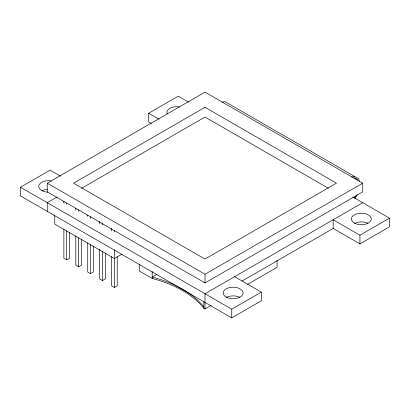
<?xml version="1.0" encoding="UTF-8"?>
<svg xmlns="http://www.w3.org/2000/svg" width="410" height="410" viewBox="0 0 410 410"><rect width="100%" height="100%" fill="white"/><g stroke="black" fill="none" stroke-linecap="round" stroke-linejoin="round"><path stroke-width="0.61" d="M355.039 198.419L357.156 194.755M234.576 276.694L261.334 292.14L261.334 300.812L231.758 317.888L20.5 195.918L20.5 187.247L50.076 170.171L60.454 176.162M151.392 123.502L148.666 121.924L148.666 113.252L178.242 96.176L188.615 102.167M47.258 183.183L205 92.112L362.742 183.183L362.742 191.854L205 282.926L47.258 191.854L47.258 183.183L205 274.249L362.742 183.183M57.221 196.943L47.258 202.694L47.258 211.37M81.518 188.339L205 117.045L328.482 188.339M63.878 229.169L63.878 258.259L66.697 259.889L69.51 258.259L69.51 232.332M75.804 236.052L75.804 265.147L78.617 266.772L81.436 265.147L81.436 239.214M121.98 254.149L114.395 258.531L54.771 224.111L54.771 215.194M87.73 242.935L87.73 272.03L90.543 273.654L93.362 272.03L93.362 246.097M99.65 249.188L99.65 278.913L102.469 280.542L105.288 278.913L105.288 252.985M111.576 256.706L111.576 285.801L114.395 287.425L117.209 285.801L117.209 256.706M156.61 274.541L152.187 277.098A103.74 59.891 0 0 1 182.209 289.014M362.742 202.694L205 293.765L205 308.945L203.826 308.269A103.74 59.891 0 0 0 152.187 278.452L139.277 271L139.277 263.984M242.084 281.029L333.407 228.303M205 308.945L211.099 305.424M247.681 284.304L277.063 267.34L277.063 260.324M20.5 187.247L231.758 309.217L261.334 292.14M359.924 235.222L389.5 218.146L389.5 226.817L359.924 243.894L333.166 228.447L333.166 219.77L359.924 235.222L359.924 243.894M221.974 102.315L224.864 101.536L358.668 178.791L359.442 181.681M351.544 177.12L354.435 176.346M352.779 196.943L389.5 218.146M148.666 113.252L159.039 119.243M231.758 309.217L231.758 317.888M205 274.249L205 282.926M203.826 301.852L203.826 308.269M152.187 271.405L152.187 278.452M114.395 230.528L114.395 231.778M114.395 249.613L114.395 287.425M111.576 228.273L111.576 230.779M102.469 223.014L102.469 224.89M102.469 251.448L102.469 280.542M99.65 221.39L99.65 223.891M90.543 216.757L90.543 218.632M90.543 244.565L90.543 273.654M87.73 215.132L87.73 216.383M78.617 209.874L78.617 211.124M78.617 237.677L78.617 266.772M75.804 208.244L75.804 210.125M66.697 202.986L66.697 204.241M66.697 230.794L66.697 259.889M63.878 201.361L63.878 203.237M47.78 192.162A9.958 5.75 0 0 1 38.863 185.428A9.958 5.75 0 0 1 51.245 180.882M42.087 190.793A9.958 5.75 0 0 1 47.201 189.42M167.213 113.929A9.958 5.75 0 0 1 179.411 106.887M226.586 297.311A9.958 5.75 0 0 1 239.747 297.311M354.752 223.317A9.958 5.75 0 0 1 367.913 223.317M182.701 289.296A103.74 59.891 0 0 1 186.965 291.91M187.478 292.243A103.74 59.891 0 0 1 203.826 306.911M355.665 196.047A14.688 8.482 -60 0 1 354.225 198.153M353.851 177.858A14.688 8.482 -60 0 1 357.653 180.057M205 107.287L73.549 183.183L205 259.074L336.451 183.183L205 107.287M226.125 297.019A9.958 5.75 0 0 0 242.787 294.441A9.958 5.75 0 0 0 230.589 287.4A9.958 5.75 0 0 0 226.125 297.019M354.291 223.025A9.958 5.75 0 0 0 370.953 220.447A9.958 5.75 0 0 0 358.755 213.405A9.958 5.75 0 0 0 354.291 223.025"/></g></svg>
